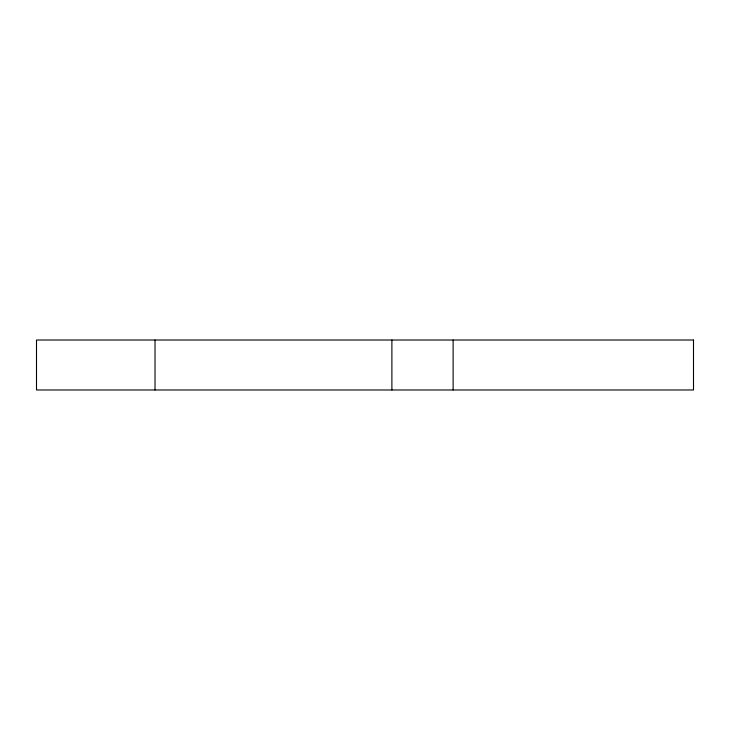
<?xml version="1.0" encoding="UTF-8"?>
<svg xmlns="http://www.w3.org/2000/svg" width="730" height="730" viewBox="0 0 730 730"><rect width="100%" height="100%" fill="white"/><g stroke="black" fill="none" stroke-linecap="round" stroke-linejoin="round"><path stroke-width="1.09" d="M453.129 340.016L453.129 389.984M391.891 340.016L391.891 389.984M155.025 340.016L155.025 389.984M693.5 340.016L36.5 340.016L36.5 389.984L693.5 389.984L693.5 340.016"/></g></svg>
